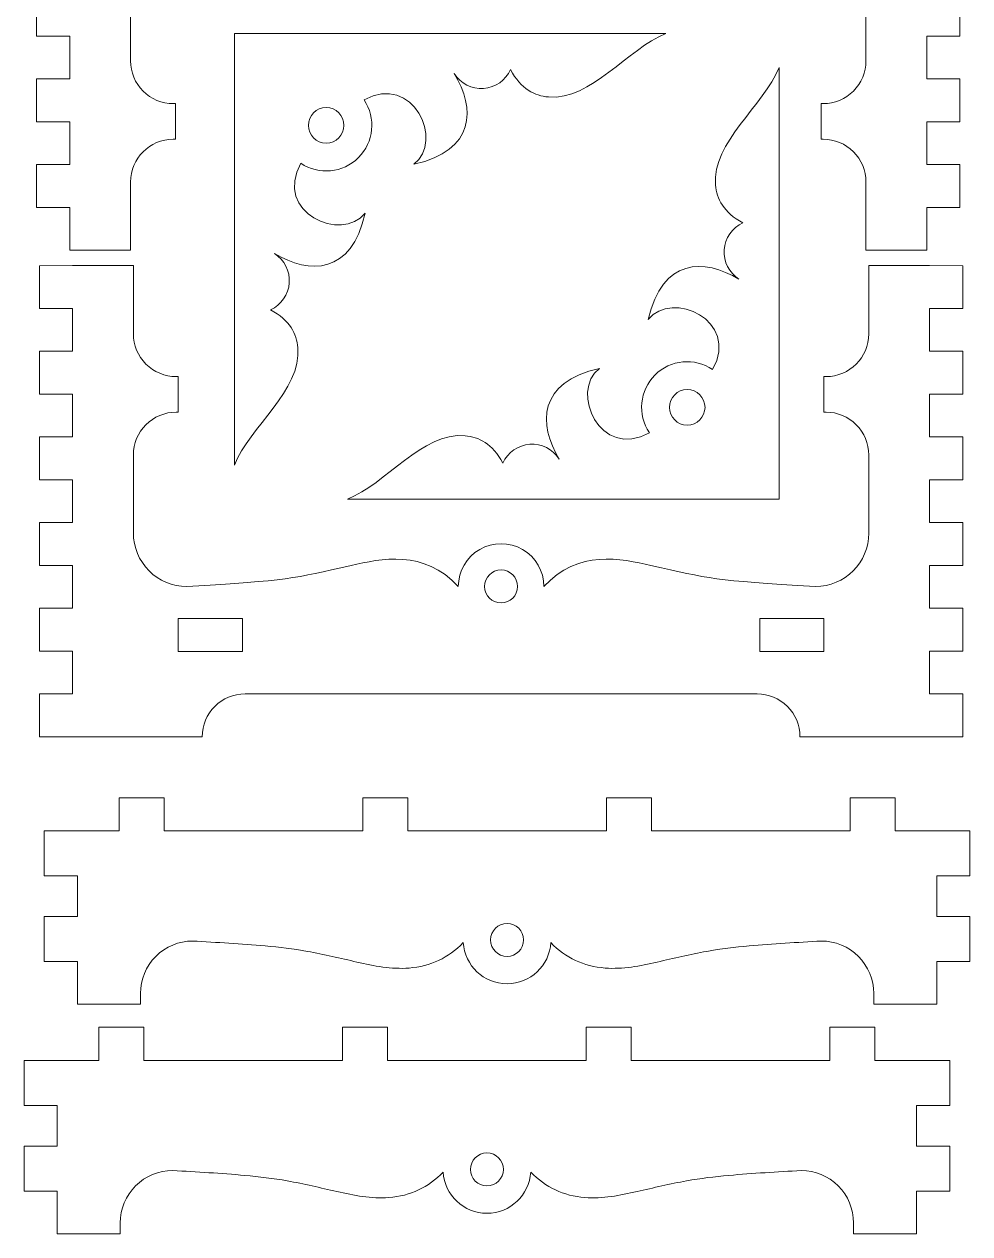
# Model space of a CAD drawing. Header units: centimetres. Extents: x -24 to 24, y -134 to 40.
# Drawn here: x 12.24 to 23.66, y -7.53 to 7.07 of the extents above; entities that cross this region are included whole.
import ezdxf

# ---------------------------------------------------------------- set-up
doc = ezdxf.new("R2010")
doc.units = ezdxf.units.CM
doc.header["$MEASUREMENT"] = 0
doc.layers.add('layer 1', color=7, linetype='Continuous')

msp = doc.modelspace()

# ---------------------------------------------------------------- linework, layer by layer
at = {"layer": 'layer 1', "lineweight": 9}
for points, knots in [([(12.38879, 4.86003), (12.38879, 4.86003), (12.38879, 5.37615), (12.38879, 5.37615), (12.38879, 5.37615), (12.38879, 5.37615), (12.78879, 5.37615), (12.78879, 5.37615), (12.78879, 5.37615), (12.78879, 5.37615), (12.78879, 5.89377), (12.78879, 5.89377), (12.78879, 5.89377), (12.78879, 5.89377), (12.38879, 5.89377), (12.38879, 5.89377), (12.38879, 5.89377), (12.38879, 5.89377), (12.38879, 6.4099), (12.38879, 6.4099), (12.38879, 6.4099), (12.38879, 6.4099), (12.78879, 6.4099), (12.78879, 6.4099), (12.78879, 6.4099), (12.78879, 6.4099), (12.78879, 6.9275), (12.78879, 6.9275), (12.78879, 6.9275), (12.78879, 6.9275), (12.38879, 6.9275), (12.38879, 6.9275), (12.38879, 6.9275), (12.38879, 6.9275), (12.38879, 7.44363), (12.38879, 7.44363), (12.38879, 7.44363), (12.38879, 7.44363), (12.78879, 7.44363), (12.78879, 7.44363), (12.78879, 7.44363), (12.78879, 7.44363), (12.78879, 7.96124), (12.78879, 7.96124), (12.78879, 7.96124), (12.78879, 7.96124), (12.38879, 7.96124), (12.38879, 7.96124), (12.38879, 7.96124), (12.38879, 7.96124), (12.38879, 8.47737), (12.38879, 8.47737), (12.38879, 8.47737), (12.38879, 8.47737), (12.78879, 8.47737), (12.78879, 8.47737), (12.78879, 8.47737), (12.78879, 8.47737), (12.78879, 8.99498), (12.78879, 8.99498), (12.78879, 8.99498), (12.78879, 8.99498), (12.38879, 8.99498), (12.38879, 8.99498), (12.38879, 8.99498), (12.38879, 8.99498), (12.38879, 9.51111), (12.38879, 9.51111), (12.38879, 9.51111), (12.38879, 9.51111), (12.78879, 9.51111), (12.78879, 9.51111), (12.78879, 9.51111), (12.78879, 9.51111), (12.78879, 10.02871), (12.78879, 10.02871), (12.78879, 10.02871), (12.78879, 10.02871), (14.33055, 10.02871), (14.33055, 10.02871), (14.33055, 10.02871), (14.33015, 9.89157), (14.38436, 9.75991), (14.4812, 9.6628), (14.4812, 9.6628), (14.57803, 9.56569), (14.70954, 9.51111), (14.84667, 9.51111), (14.84667, 9.51111), (14.84667, 9.51111), (21.02982, 9.51111), (21.02982, 9.51111), (21.02982, 9.51111), (21.16697, 9.51111), (21.29846, 9.56569), (21.3953, 9.6628), (21.3953, 9.6628), (21.49214, 9.75991), (21.54635, 9.89157), (21.54595, 10.02871), (21.54595, 10.02871), (21.54595, 10.02871), (23.13717, 10.02871), (23.13717, 10.02871), (23.13717, 10.02871), (23.13717, 10.02871), (23.13717, 9.51111), (23.13717, 9.51111), (23.13717, 9.51111), (23.13717, 9.51111), (23.53717, 9.51111), (23.53717, 9.51111), (23.53717, 9.51111), (23.53717, 9.51111), (23.53717, 8.99498), (23.53717, 8.99498), (23.53717, 8.99498), (23.53717, 8.99498), (23.13717, 8.99498), (23.13717, 8.99498), (23.13717, 8.99498), (23.13717, 8.99498), (23.13717, 8.47737), (23.13717, 8.47737), (23.13717, 8.47737), (23.13717, 8.47737), (23.53717, 8.47737), (23.53717, 8.47737), (23.53717, 8.47737), (23.53717, 8.47737), (23.53717, 7.96124), (23.53717, 7.96124), (23.53717, 7.96124), (23.53717, 7.96124), (23.13717, 7.96124), (23.13717, 7.96124), (23.13717, 7.96124), (23.13717, 7.96124), (23.13717, 7.44363), (23.13717, 7.44363), (23.13717, 7.44363), (23.13717, 7.44363), (23.53717, 7.44363), (23.53717, 7.44363), (23.53717, 7.44363), (23.53717, 7.44363), (23.53717, 6.9275), (23.53717, 6.9275), (23.53717, 6.9275), (23.53717, 6.9275), (23.13717, 6.9275), (23.13717, 6.9275), (23.13717, 6.9275), (23.13717, 6.9275), (23.13717, 6.4099), (23.13717, 6.4099), (23.13717, 6.4099), (23.13717, 6.4099), (23.53717, 6.4099), (23.53717, 6.4099), (23.53717, 6.4099), (23.53717, 6.4099), (23.53717, 5.89377), (23.53717, 5.89377), (23.53717, 5.89377), (23.53717, 5.89377), (23.13717, 5.89377), (23.13717, 5.89377), (23.13717, 5.89377), (23.13717, 5.89377), (23.13717, 5.37615), (23.13717, 5.37615), (23.13717, 5.37615), (23.13717, 5.37615), (23.53717, 5.37615), (23.53717, 5.37615), (23.53717, 5.37615), (23.53717, 5.37615), (23.53717, 4.86003), (23.53717, 4.86003), (23.53717, 4.86003), (23.53717, 4.86003), (23.13717, 4.86003), (23.13717, 4.86003), (23.13717, 4.86003), (23.13717, 4.86003), (23.13717, 4.34243), (23.13717, 4.34243), (23.13717, 4.34243), (23.13717, 4.34243), (22.40264, 4.34243), (22.40264, 4.34243), (22.40264, 4.34243), (22.40264, 4.34243), (22.40264, 5.16597), (22.40264, 5.16597), (22.40264, 5.16597), (22.40264, 5.30285), (22.34826, 5.43414), (22.25147, 5.53093), (22.25147, 5.53093), (22.15467, 5.62772), (22.02339, 5.6821), (21.88652, 5.6821), (21.88652, 5.6821), (21.88652, 5.6821), (21.86055, 5.6821), (21.86055, 5.6821), (21.86055, 5.6821), (21.86055, 5.6821), (21.86055, 6.11182), (21.86055, 6.11182), (21.86055, 6.11182), (21.86055, 6.11182), (21.88652, 6.11182), (21.88652, 6.11182), (21.88652, 6.11182), (22.02339, 6.11182), (22.15467, 6.16621), (22.25147, 6.26299), (22.25147, 6.26299), (22.34826, 6.35979), (22.40264, 6.49107), (22.40264, 6.62795), (22.40264, 6.62795), (22.40264, 6.62795), (22.40264, 7.5701), (22.40264, 7.5701), (22.40264, 7.5701), (22.40264, 7.74121), (22.33467, 7.90532), (22.21368, 8.0263), (22.21368, 8.0263), (22.09268, 8.14729), (21.92858, 8.21526), (21.75748, 8.21526), (21.75748, 8.21526), (20.52643, 8.14401), (20.47871, 8.12112), (19.77293, 7.96124), (19.77293, 7.96124), (19.4169, 7.88059), (18.89342, 7.76508), (18.47911, 8.21526), (18.47911, 8.21526), (18.47911, 8.03086), (18.38073, 7.86048), (18.22104, 7.76828), (18.22104, 7.76828), (18.06135, 7.67609), (17.86461, 7.67609), (17.70492, 7.76828), (17.70492, 7.76828), (17.54523, 7.86048), (17.44685, 8.03086), (17.44685, 8.21526), (17.44685, 8.21526), (17.03255, 7.76508), (16.50907, 7.88059), (16.15304, 7.96124), (16.15304, 7.96124), (15.44726, 8.12112), (15.39955, 8.14401), (14.16849, 8.21526), (14.16849, 8.21526), (13.81218, 8.21526), (13.52333, 7.92643), (13.52333, 7.5701), (13.52333, 7.5701), (13.52333, 7.5701), (13.52333, 6.62795), (13.52333, 6.62795), (13.52333, 6.62795), (13.52333, 6.49107), (13.57772, 6.35979), (13.6745, 6.26299), (13.6745, 6.26299), (13.77129, 6.16621), (13.90258, 6.11182), (14.03946, 6.11182), (14.03946, 6.11182), (14.03946, 6.11182), (14.06542, 6.11182), (14.06542, 6.11182), (14.06542, 6.11182), (14.06542, 6.11182), (14.06542, 5.6821), (14.06542, 5.6821), (14.06542, 5.6821), (14.06542, 5.6821), (14.03946, 5.6821), (14.03946, 5.6821), (14.03946, 5.6821), (13.75441, 5.6821), (13.52333, 5.45102), (13.52333, 5.16597), (13.52333, 5.16597), (13.52333, 5.16597), (13.52333, 4.34243), (13.52333, 4.34243), (13.52333, 4.34243), (13.52333, 4.34243), (12.78879, 4.34243), (12.78879, 4.34243), (12.78879, 4.34243), (12.78879, 4.34243), (12.78879, 4.86003), (12.78879, 4.86003), (12.78879, 4.86003), (12.78879, 4.86003), (12.38879, 4.86003), (12.38879, 4.86003)], [0, 0, 0, 0, 0.01265823, 0.01265823, 0.01265823, 0.01265823, 0.02531646, 0.02531646, 0.02531646, 0.02531646, 0.03797468, 0.03797468, 0.03797468, 0.03797468, 0.05063291, 0.05063291, 0.05063291, 0.05063291, 0.06329114, 0.06329114, 0.06329114, 0.06329114, 0.07594937, 0.07594937, 0.07594937, 0.07594937, 0.08860759, 0.08860759, 0.08860759, 0.08860759, 0.10126582, 0.10126582, 0.10126582, 0.10126582, 0.11392405, 0.11392405, 0.11392405, 0.11392405, 0.12658228, 0.12658228, 0.12658228, 0.12658228, 0.13924051, 0.13924051, 0.13924051, 0.13924051, 0.15189873, 0.15189873, 0.15189873, 0.15189873, 0.16455696, 0.16455696, 0.16455696, 0.16455696, 0.17721519, 0.17721519, 0.17721519, 0.17721519, 0.18987342, 0.18987342, 0.18987342, 0.18987342, 0.20253165, 0.20253165, 0.20253165, 0.20253165, 0.21518987, 0.21518987, 0.21518987, 0.21518987, 0.2278481, 0.2278481, 0.2278481, 0.2278481, 0.24050633, 0.24050633, 0.24050633, 0.24050633, 0.25316456, 0.25316456, 0.25316456, 0.25316456, 0.26582278, 0.26582278, 0.26582278, 0.26582278, 0.27848101, 0.27848101, 0.27848101, 0.27848101, 0.29113924, 0.29113924, 0.29113924, 0.29113924, 0.30379747, 0.30379747, 0.30379747, 0.30379747, 0.3164557, 0.3164557, 0.3164557, 0.3164557, 0.32911392, 0.32911392, 0.32911392, 0.32911392, 0.34177215, 0.34177215, 0.34177215, 0.34177215, 0.35443038, 0.35443038, 0.35443038, 0.35443038, 0.36708861, 0.36708861, 0.36708861, 0.36708861, 0.37974684, 0.37974684, 0.37974684, 0.37974684, 0.39240506, 0.39240506, 0.39240506, 0.39240506, 0.40506329, 0.40506329, 0.40506329, 0.40506329, 0.41772152, 0.41772152, 0.41772152, 0.41772152, 0.43037975, 0.43037975, 0.43037975, 0.43037975, 0.44303797, 0.44303797, 0.44303797, 0.44303797, 0.4556962, 0.4556962, 0.4556962, 0.4556962, 0.46835443, 0.46835443, 0.46835443, 0.46835443, 0.48101266, 0.48101266, 0.48101266, 0.48101266, 0.49367089, 0.49367089, 0.49367089, 0.49367089, 0.50632911, 0.50632911, 0.50632911, 0.50632911, 0.51898734, 0.51898734, 0.51898734, 0.51898734, 0.53164557, 0.53164557, 0.53164557, 0.53164557, 0.5443038, 0.5443038, 0.5443038, 0.5443038, 0.55696203, 0.55696203, 0.55696203, 0.55696203, 0.56962025, 0.56962025, 0.56962025, 0.56962025, 0.58227848, 0.58227848, 0.58227848, 0.58227848, 0.59493671, 0.59493671, 0.59493671, 0.59493671, 0.60759494, 0.60759494, 0.60759494, 0.60759494, 0.62025316, 0.62025316, 0.62025316, 0.62025316, 0.63291139, 0.63291139, 0.63291139, 0.63291139, 0.64556962, 0.64556962, 0.64556962, 0.64556962, 0.65822785, 0.65822785, 0.65822785, 0.65822785, 0.67088608, 0.67088608, 0.67088608, 0.67088608, 0.6835443, 0.6835443, 0.6835443, 0.6835443, 0.69620253, 0.69620253, 0.69620253, 0.69620253, 0.70886076, 0.70886076, 0.70886076, 0.70886076, 0.72151899, 0.72151899, 0.72151899, 0.72151899, 0.73417722, 0.73417722, 0.73417722, 0.73417722, 0.74683544, 0.74683544, 0.74683544, 0.74683544, 0.75949367, 0.75949367, 0.75949367, 0.75949367, 0.7721519, 0.7721519, 0.7721519, 0.7721519, 0.78481013, 0.78481013, 0.78481013, 0.78481013, 0.79746835, 0.79746835, 0.79746835, 0.79746835, 0.81012658, 0.81012658, 0.81012658, 0.81012658, 0.82278481, 0.82278481, 0.82278481, 0.82278481, 0.83544304, 0.83544304, 0.83544304, 0.83544304, 0.84810127, 0.84810127, 0.84810127, 0.84810127, 0.86075949, 0.86075949, 0.86075949, 0.86075949, 0.87341772, 0.87341772, 0.87341772, 0.87341772, 0.88607595, 0.88607595, 0.88607595, 0.88607595, 0.89873418, 0.89873418, 0.89873418, 0.89873418, 0.91139241, 0.91139241, 0.91139241, 0.91139241, 0.92405063, 0.92405063, 0.92405063, 0.92405063, 0.93670886, 0.93670886, 0.93670886, 0.93670886, 0.94936709, 0.94936709, 0.94936709, 0.94936709, 0.96202532, 0.96202532, 0.96202532, 0.96202532, 0.97468354, 0.97468354, 0.97468354, 0.97468354, 1, 1, 1, 1]), ([(16.34308, 6.15686), (16.48977, 5.93839), (16.46135, 5.64664), (16.27528, 5.46057), (16.27528, 5.46057), (16.0892, 5.27449), (15.79746, 5.24609), (15.57898, 5.39277), (15.57898, 5.39277), (15.24752, 4.79819), (16.07525, 4.42592), (16.35579, 4.7913), (16.35579, 4.7913), (16.19039, 4.04698), (15.68203, 4.0485), (15.26107, 4.30408), (15.26107, 4.30408), (15.38141, 4.22797), (15.45021, 4.0919), (15.44015, 3.94986), (15.44015, 3.94986), (15.43009, 3.80782), (15.34281, 3.68279), (15.21294, 3.62439), (15.21294, 3.62439), (15.44916, 3.50035), (15.52926, 3.33006), (15.54332, 3.16764), (15.54332, 3.16764), (15.5881, 2.6497), (14.96107, 2.21164), (14.77698, 1.7477), (14.77698, 1.7477), (14.77698, 1.7477), (14.77698, 6.95886), (14.77698, 6.95886), (14.77698, 6.95886), (14.77698, 6.95886), (19.98814, 6.95886), (19.98814, 6.95886), (19.98814, 6.95886), (19.52421, 6.77477), (19.08615, 6.14775), (18.56821, 6.19254), (18.56821, 6.19254), (18.40578, 6.20658), (18.2355, 6.2867), (18.11146, 6.5229), (18.11146, 6.5229), (18.05306, 6.39303), (17.92804, 6.30575), (17.786, 6.2957), (17.786, 6.2957), (17.64396, 6.28564), (17.50788, 6.35444), (17.43177, 6.47479), (17.43177, 6.47479), (17.68735, 6.05383), (17.68888, 5.54546), (16.94455, 5.38005), (16.94455, 5.38005), (17.30992, 5.66059), (16.93766, 6.48832), (16.34307, 6.15688), (16.34307, 6.15688), (16.34307, 6.15688), (16.34308, 6.15686), (16.34308, 6.15686)], [0, 0, 0, 0, 0.05555556, 0.05555556, 0.05555556, 0.05555556, 0.11111111, 0.11111111, 0.11111111, 0.11111111, 0.16666667, 0.16666667, 0.16666667, 0.16666667, 0.22222222, 0.22222222, 0.22222222, 0.22222222, 0.27777778, 0.27777778, 0.27777778, 0.27777778, 0.33333333, 0.33333333, 0.33333333, 0.33333333, 0.38888889, 0.38888889, 0.38888889, 0.38888889, 0.44444444, 0.44444444, 0.44444444, 0.44444444, 0.5, 0.5, 0.5, 0.5, 0.55555556, 0.55555556, 0.55555556, 0.55555556, 0.61111111, 0.61111111, 0.61111111, 0.61111111, 0.66666667, 0.66666667, 0.66666667, 0.66666667, 0.72222222, 0.72222222, 0.72222222, 0.72222222, 0.77777778, 0.77777778, 0.77777778, 0.77777778, 0.83333333, 0.83333333, 0.83333333, 0.83333333, 0.88888889, 0.88888889, 0.88888889, 0.88888889, 1, 1, 1, 1]), ([(18.01926, 1.77399), (18.07766, 1.90386), (18.2027, 1.99114), (18.34473, 2.00119), (18.34473, 2.00119), (18.48677, 2.01125), (18.62285, 1.94245), (18.69897, 1.8221), (18.69897, 1.8221), (18.44338, 2.24307), (18.44186, 2.75143), (19.18618, 2.91684), (19.18618, 2.91684), (18.8208, 2.6363), (19.19307, 1.80857), (19.78765, 2.14003), (19.78765, 2.14003), (19.64097, 2.3585), (19.66937, 2.65023), (19.85546, 2.83632), (19.85546, 2.83632), (20.04153, 3.0224), (20.33326, 3.0508), (20.55175, 2.90412), (20.55175, 2.90412), (20.8832, 3.4987), (20.05547, 3.87097), (19.77493, 3.50559), (19.77493, 3.50559), (19.94033, 4.24991), (20.44871, 4.24839), (20.86966, 3.99281), (20.86966, 3.99281), (20.74932, 4.06892), (20.68053, 4.20499), (20.69058, 4.34703), (20.69058, 4.34703), (20.70063, 4.48907), (20.78792, 4.6141), (20.91778, 4.6725), (20.91778, 4.6725), (20.68157, 4.79654), (20.60146, 4.96683), (20.58742, 5.12925), (20.58742, 5.12925), (20.54263, 5.64719), (21.16965, 6.08525), (21.35374, 6.54919), (21.35374, 6.54919), (21.35374, 6.54919), (21.35374, 1.33803), (21.35374, 1.33803), (21.35374, 1.33803), (21.35374, 1.33803), (16.14258, 1.33803), (16.14258, 1.33803), (16.14258, 1.33803), (16.60652, 1.52212), (17.04458, 2.14914), (17.56252, 2.10435), (17.56252, 2.10435), (17.72495, 2.09031), (17.89524, 2.01019), (18.01926, 1.77399)], [0, 0, 0, 0, 0.05882353, 0.05882353, 0.05882353, 0.05882353, 0.11764706, 0.11764706, 0.11764706, 0.11764706, 0.17647059, 0.17647059, 0.17647059, 0.17647059, 0.23529412, 0.23529412, 0.23529412, 0.23529412, 0.29411765, 0.29411765, 0.29411765, 0.29411765, 0.35294118, 0.35294118, 0.35294118, 0.35294118, 0.41176471, 0.41176471, 0.41176471, 0.41176471, 0.47058824, 0.47058824, 0.47058824, 0.47058824, 0.52941176, 0.52941176, 0.52941176, 0.52941176, 0.58823529, 0.58823529, 0.58823529, 0.58823529, 0.64705882, 0.64705882, 0.64705882, 0.64705882, 0.70588235, 0.70588235, 0.70588235, 0.70588235, 0.76470588, 0.76470588, 0.76470588, 0.76470588, 0.82352941, 0.82352941, 0.82352941, 0.82352941, 0.88235294, 0.88235294, 0.88235294, 0.88235294, 1, 1, 1, 1]), ([(16.1005, 5.84993), (16.1005, 5.96845), (16.00443, 6.06453), (15.88591, 6.06453), (15.88591, 6.06453), (15.76739, 6.06453), (15.67133, 5.96845), (15.67133, 5.84993), (15.67133, 5.84993), (15.67133, 5.73142), (15.76739, 5.63534), (15.88591, 5.63534), (15.88591, 5.63534), (16.00443, 5.63534), (16.1005, 5.73142), (16.1005, 5.84993)], [0, 0, 0, 0, 0.2, 0.2, 0.2, 0.2, 0.4, 0.4, 0.4, 0.4, 0.6, 0.6, 0.6, 0.6, 1, 1, 1, 1]), ([(22.43679, 0.93032), (22.43679, 0.93032), (22.43679, 1.87246), (22.43679, 1.87246), (22.43679, 1.87246), (22.43679, 2.00935), (22.38241, 2.14063), (22.28561, 2.23743), (22.28561, 2.23743), (22.18883, 2.33422), (22.05753, 2.38859), (21.92066, 2.38859), (21.92066, 2.38859), (21.92066, 2.38859), (21.8947, 2.38859), (21.8947, 2.38859), (21.8947, 2.38859), (21.8947, 2.38859), (21.8947, 2.81832), (21.8947, 2.81832), (21.8947, 2.81832), (21.8947, 2.81832), (21.92066, 2.81832), (21.92066, 2.81832), (21.92066, 2.81832), (22.2057, 2.81832), (22.43679, 3.04941), (22.43679, 3.33445), (22.43679, 3.33445), (22.43679, 3.33445), (22.43679, 4.158), (22.43679, 4.158), (22.43679, 4.158), (22.43679, 4.158), (23.17133, 4.158), (23.17133, 4.158), (23.17133, 4.158), (23.17133, 4.158), (23.57133, 4.15653), (23.57133, 4.15653), (23.57133, 4.15653), (23.57133, 4.15653), (23.57133, 3.6404), (23.57133, 3.6404), (23.57133, 3.6404), (23.57133, 3.6404), (23.17133, 3.6404), (23.17133, 3.6404), (23.17133, 3.6404), (23.17133, 3.6404), (23.17133, 3.12427), (23.17133, 3.12427), (23.17133, 3.12427), (23.17133, 3.12427), (23.57133, 3.12279), (23.57133, 3.12279), (23.57133, 3.12279), (23.57133, 3.12279), (23.57133, 2.60666), (23.57133, 2.60666), (23.57133, 2.60666), (23.57133, 2.60666), (23.17133, 2.60666), (23.17133, 2.60666), (23.17133, 2.60666), (23.17133, 2.60666), (23.17133, 2.09053), (23.17133, 2.09053), (23.17133, 2.09053), (23.17133, 2.09053), (23.57133, 2.08904), (23.57133, 2.08904), (23.57133, 2.08904), (23.57133, 2.08904), (23.57133, 1.57292), (23.57133, 1.57292), (23.57133, 1.57292), (23.57133, 1.57292), (23.17133, 1.57292), (23.17133, 1.57292), (23.17133, 1.57292), (23.17133, 1.57292), (23.17133, 1.05679), (23.17133, 1.05679), (23.17133, 1.05679), (23.17133, 1.05679), (23.57133, 1.05532), (23.57133, 1.05532), (23.57133, 1.05532), (23.57133, 1.05532), (23.57133, 0.53919), (23.57133, 0.53919), (23.57133, 0.53919), (23.57133, 0.53919), (23.17133, 0.53919), (23.17133, 0.53919), (23.17133, 0.53919), (23.17133, 0.53919), (23.17133, 0.02306), (23.17133, 0.02306), (23.17133, 0.02306), (23.17133, 0.02306), (23.57133, 0.02157), (23.57133, 0.02157), (23.57133, 0.02157), (23.57133, 0.02157), (23.57133, -0.49455), (23.57133, -0.49455), (23.57133, -0.49455), (23.57133, -0.49455), (23.17133, -0.49455), (23.17133, -0.49455), (23.17133, -0.49455), (23.17133, -0.49455), (23.17133, -1.01068), (23.17133, -1.01068), (23.17133, -1.01068), (23.17133, -1.01068), (23.57133, -1.01217), (23.57133, -1.01217), (23.57133, -1.01217), (23.57133, -1.01217), (23.57133, -1.5283), (23.57133, -1.5283), (23.57133, -1.5283), (23.57133, -1.5283), (21.60484, -1.5283), (21.60484, -1.5283), (21.60484, -1.5283), (21.60523, -1.39115), (21.55102, -1.2595), (21.45419, -1.16237), (21.45419, -1.16237), (21.35735, -1.06526), (21.22584, -1.01068), (21.08871, -1.01068), (21.08871, -1.01068), (21.08871, -1.01068), (14.90556, -1.01068), (14.90556, -1.01068), (14.90556, -1.01068), (14.76841, -1.01068), (14.63692, -1.06526), (14.54008, -1.16237), (14.54008, -1.16237), (14.44324, -1.25948), (14.38903, -1.39115), (14.38943, -1.5283), (14.38943, -1.5283), (14.38943, -1.5283), (12.42294, -1.5283), (12.42294, -1.5283), (12.42294, -1.5283), (12.42294, -1.5283), (12.42294, -1.01217), (12.42294, -1.01217), (12.42294, -1.01217), (12.42294, -1.01217), (12.82294, -1.01068), (12.82294, -1.01068), (12.82294, -1.01068), (12.82294, -1.01068), (12.82294, -0.49455), (12.82294, -0.49455), (12.82294, -0.49455), (12.82294, -0.49455), (12.42294, -0.49455), (12.42294, -0.49455), (12.42294, -0.49455), (12.42294, -0.49455), (12.42294, 0.02157), (12.42294, 0.02157), (12.42294, 0.02157), (12.42294, 0.02157), (12.82294, 0.02306), (12.82294, 0.02306), (12.82294, 0.02306), (12.82294, 0.02306), (12.82294, 0.53919), (12.82294, 0.53919), (12.82294, 0.53919), (12.82294, 0.53919), (12.42294, 0.53919), (12.42294, 0.53919), (12.42294, 0.53919), (12.42294, 0.53919), (12.42294, 1.05532), (12.42294, 1.05532), (12.42294, 1.05532), (12.42294, 1.05532), (12.82294, 1.05679), (12.82294, 1.05679), (12.82294, 1.05679), (12.82294, 1.05679), (12.82294, 1.57292), (12.82294, 1.57292), (12.82294, 1.57292), (12.82294, 1.57292), (12.42294, 1.57292), (12.42294, 1.57292), (12.42294, 1.57292), (12.42294, 1.57292), (12.42294, 2.08904), (12.42294, 2.08904), (12.42294, 2.08904), (12.42294, 2.08904), (12.82294, 2.09053), (12.82294, 2.09053), (12.82294, 2.09053), (12.82294, 2.09053), (12.82294, 2.60666), (12.82294, 2.60666), (12.82294, 2.60666), (12.82294, 2.60666), (12.42294, 2.60666), (12.42294, 2.60666), (12.42294, 2.60666), (12.42294, 2.60666), (12.42294, 3.12279), (12.42294, 3.12279), (12.42294, 3.12279), (12.42294, 3.12279), (12.82294, 3.12427), (12.82294, 3.12427), (12.82294, 3.12427), (12.82294, 3.12427), (12.82294, 3.6404), (12.82294, 3.6404), (12.82294, 3.6404), (12.82294, 3.6404), (12.42294, 3.6404), (12.42294, 3.6404), (12.42294, 3.6404), (12.42294, 3.6404), (12.42294, 4.15653), (12.42294, 4.15653), (12.42294, 4.15653), (12.42294, 4.15653), (12.82294, 4.158), (12.82294, 4.158), (12.82294, 4.158), (12.82294, 4.158), (13.55748, 4.158), (13.55748, 4.158), (13.55748, 4.158), (13.55748, 4.158), (13.55748, 3.33445), (13.55748, 3.33445), (13.55748, 3.33445), (13.55748, 3.19756), (13.61186, 3.06628), (13.70864, 2.9695), (13.70864, 2.9695), (13.80544, 2.8727), (13.93672, 2.81832), (14.07361, 2.81832), (14.07361, 2.81832), (14.07361, 2.81832), (14.09956, 2.81832), (14.09956, 2.81832), (14.09956, 2.81832), (14.09956, 2.81832), (14.09956, 2.38859), (14.09956, 2.38859), (14.09956, 2.38859), (14.09956, 2.38859), (14.07361, 2.38859), (14.07361, 2.38859), (14.07361, 2.38859), (13.93672, 2.38859), (13.80544, 2.33422), (13.70864, 2.23743), (13.70864, 2.23743), (13.61186, 2.14063), (13.55748, 2.00935), (13.55748, 1.87246), (13.55748, 1.87246), (13.55748, 1.87246), (13.55748, 0.93032), (13.55748, 0.93032), (13.55748, 0.93032), (13.55748, 0.75921), (13.62544, 0.59511), (13.74644, 0.47412), (13.74644, 0.47412), (13.86743, 0.35314), (14.03154, 0.28516), (14.20264, 0.28516), (14.20264, 0.28516), (15.43369, 0.35641), (15.48141, 0.3793), (16.18719, 0.53919), (16.18719, 0.53919), (16.54321, 0.61983), (17.0667, 0.73534), (17.48101, 0.28516), (17.48101, 0.28516), (17.48101, 0.46955), (17.57938, 0.63994), (17.73907, 0.73214), (17.73907, 0.73214), (17.89876, 0.82434), (18.09551, 0.82434), (18.2552, 0.73214), (18.2552, 0.73214), (18.41489, 0.63994), (18.51326, 0.46955), (18.51326, 0.28516), (18.51326, 0.28516), (18.92756, 0.73534), (19.45104, 0.61983), (19.80707, 0.53919), (19.80707, 0.53919), (20.51286, 0.3793), (20.56057, 0.35641), (21.79163, 0.28516), (21.79163, 0.28516), (22.14793, 0.28516), (22.43679, 0.574), (22.43679, 0.93031), (22.43679, 0.93031), (22.43679, 0.93031), (22.43679, 0.93032), (22.43679, 0.93032)], [0, 0, 0, 0, 0.01219512, 0.01219512, 0.01219512, 0.01219512, 0.02439024, 0.02439024, 0.02439024, 0.02439024, 0.03658537, 0.03658537, 0.03658537, 0.03658537, 0.04878049, 0.04878049, 0.04878049, 0.04878049, 0.06097561, 0.06097561, 0.06097561, 0.06097561, 0.07317073, 0.07317073, 0.07317073, 0.07317073, 0.08536585, 0.08536585, 0.08536585, 0.08536585, 0.09756098, 0.09756098, 0.09756098, 0.09756098, 0.1097561, 0.1097561, 0.1097561, 0.1097561, 0.12195122, 0.12195122, 0.12195122, 0.12195122, 0.13414634, 0.13414634, 0.13414634, 0.13414634, 0.14634146, 0.14634146, 0.14634146, 0.14634146, 0.15853659, 0.15853659, 0.15853659, 0.15853659, 0.17073171, 0.17073171, 0.17073171, 0.17073171, 0.18292683, 0.18292683, 0.18292683, 0.18292683, 0.19512195, 0.19512195, 0.19512195, 0.19512195, 0.20731707, 0.20731707, 0.20731707, 0.20731707, 0.2195122, 0.2195122, 0.2195122, 0.2195122, 0.23170732, 0.23170732, 0.23170732, 0.23170732, 0.24390244, 0.24390244, 0.24390244, 0.24390244, 0.25609756, 0.25609756, 0.25609756, 0.25609756, 0.26829268, 0.26829268, 0.26829268, 0.26829268, 0.2804878, 0.2804878, 0.2804878, 0.2804878, 0.29268293, 0.29268293, 0.29268293, 0.29268293, 0.30487805, 0.30487805, 0.30487805, 0.30487805, 0.31707317, 0.31707317, 0.31707317, 0.31707317, 0.32926829, 0.32926829, 0.32926829, 0.32926829, 0.34146341, 0.34146341, 0.34146341, 0.34146341, 0.35365854, 0.35365854, 0.35365854, 0.35365854, 0.36585366, 0.36585366, 0.36585366, 0.36585366, 0.37804878, 0.37804878, 0.37804878, 0.37804878, 0.3902439, 0.3902439, 0.3902439, 0.3902439, 0.40243902, 0.40243902, 0.40243902, 0.40243902, 0.41463415, 0.41463415, 0.41463415, 0.41463415, 0.42682927, 0.42682927, 0.42682927, 0.42682927, 0.43902439, 0.43902439, 0.43902439, 0.43902439, 0.45121951, 0.45121951, 0.45121951, 0.45121951, 0.46341463, 0.46341463, 0.46341463, 0.46341463, 0.47560976, 0.47560976, 0.47560976, 0.47560976, 0.48780488, 0.48780488, 0.48780488, 0.48780488, 0.5, 0.5, 0.5, 0.5, 0.51219512, 0.51219512, 0.51219512, 0.51219512, 0.52439024, 0.52439024, 0.52439024, 0.52439024, 0.53658537, 0.53658537, 0.53658537, 0.53658537, 0.54878049, 0.54878049, 0.54878049, 0.54878049, 0.56097561, 0.56097561, 0.56097561, 0.56097561, 0.57317073, 0.57317073, 0.57317073, 0.57317073, 0.58536585, 0.58536585, 0.58536585, 0.58536585, 0.59756098, 0.59756098, 0.59756098, 0.59756098, 0.6097561, 0.6097561, 0.6097561, 0.6097561, 0.62195122, 0.62195122, 0.62195122, 0.62195122, 0.63414634, 0.63414634, 0.63414634, 0.63414634, 0.64634146, 0.64634146, 0.64634146, 0.64634146, 0.65853659, 0.65853659, 0.65853659, 0.65853659, 0.67073171, 0.67073171, 0.67073171, 0.67073171, 0.68292683, 0.68292683, 0.68292683, 0.68292683, 0.69512195, 0.69512195, 0.69512195, 0.69512195, 0.70731707, 0.70731707, 0.70731707, 0.70731707, 0.7195122, 0.7195122, 0.7195122, 0.7195122, 0.73170732, 0.73170732, 0.73170732, 0.73170732, 0.74390244, 0.74390244, 0.74390244, 0.74390244, 0.75609756, 0.75609756, 0.75609756, 0.75609756, 0.76829268, 0.76829268, 0.76829268, 0.76829268, 0.7804878, 0.7804878, 0.7804878, 0.7804878, 0.79268293, 0.79268293, 0.79268293, 0.79268293, 0.80487805, 0.80487805, 0.80487805, 0.80487805, 0.81707317, 0.81707317, 0.81707317, 0.81707317, 0.82926829, 0.82926829, 0.82926829, 0.82926829, 0.84146341, 0.84146341, 0.84146341, 0.84146341, 0.85365854, 0.85365854, 0.85365854, 0.85365854, 0.86585366, 0.86585366, 0.86585366, 0.86585366, 0.87804878, 0.87804878, 0.87804878, 0.87804878, 0.8902439, 0.8902439, 0.8902439, 0.8902439, 0.90243902, 0.90243902, 0.90243902, 0.90243902, 0.91463415, 0.91463415, 0.91463415, 0.91463415, 0.92682927, 0.92682927, 0.92682927, 0.92682927, 0.93902439, 0.93902439, 0.93902439, 0.93902439, 0.95121951, 0.95121951, 0.95121951, 0.95121951, 0.96341463, 0.96341463, 0.96341463, 0.96341463, 0.97560976, 0.97560976, 0.97560976, 0.97560976, 1, 1, 1, 1]), ([(20.45941, 2.44695), (20.45941, 2.56547), (20.36333, 2.66155), (20.24481, 2.66155), (20.24481, 2.66155), (20.1263, 2.66155), (20.03022, 2.56547), (20.03022, 2.44695), (20.03022, 2.44695), (20.03022, 2.32844), (20.1263, 2.23236), (20.24481, 2.23236), (20.24481, 2.23236), (20.36333, 2.23236), (20.45941, 2.32844), (20.45941, 2.44695)], [0, 0, 0, 0, 0.2, 0.2, 0.2, 0.2, 0.4, 0.4, 0.4, 0.4, 0.6, 0.6, 0.6, 0.6, 1, 1, 1, 1]), ([(18.19601, 0.28516), (18.19601, 0.39499), (18.10697, 0.48404), (17.99713, 0.48404), (17.99713, 0.48404), (17.88729, 0.48404), (17.79824, 0.39499), (17.79824, 0.28516), (17.79824, 0.28516), (17.79824, 0.17532), (17.88729, 0.08627), (17.99713, 0.08627), (17.99713, 0.08627), (18.10697, 0.08627), (18.19601, 0.17532), (18.19601, 0.28516)], [0, 0, 0, 0, 0.2, 0.2, 0.2, 0.2, 0.4, 0.4, 0.4, 0.4, 0.6, 0.6, 0.6, 0.6, 1, 1, 1, 1]), ([(14.87375, -0.09977), (14.87375, -0.09977), (14.87375, -0.49977), (14.87375, -0.49977), (14.87375, -0.49977), (14.87375, -0.49977), (14.09956, -0.49977), (14.09956, -0.49977), (14.09956, -0.49977), (14.09956, -0.49977), (14.09956, -0.09977), (14.09956, -0.09977), (14.09956, -0.09977), (14.09956, -0.09977), (14.87375, -0.09977), (14.87375, -0.09977)], [0, 0, 0, 0, 0.2, 0.2, 0.2, 0.2, 0.4, 0.4, 0.4, 0.4, 0.6, 0.6, 0.6, 0.6, 1, 1, 1, 1]), ([(21.8947, -0.09977), (21.8947, -0.09977), (21.8947, -0.49977), (21.8947, -0.49977), (21.8947, -0.49977), (21.8947, -0.49977), (21.1205, -0.49977), (21.1205, -0.49977), (21.1205, -0.49977), (21.1205, -0.49977), (21.1205, -0.09977), (21.1205, -0.09977), (21.1205, -0.09977), (21.1205, -0.09977), (21.8947, -0.09977), (21.8947, -0.09977)], [0, 0, 0, 0, 0.2, 0.2, 0.2, 0.2, 0.4, 0.4, 0.4, 0.4, 0.6, 0.6, 0.6, 0.6, 1, 1, 1, 1]), ([(18.59753, -4.01239), (18.58124, -4.2899), (18.35102, -4.50994), (18.06942, -4.50994), (18.06942, -4.50994), (17.78782, -4.50994), (17.5576, -4.2899), (17.5413, -4.01239), (17.5413, -4.01239), (17.36172, -4.19765), (17.14525, -4.30004), (16.88551, -4.31984), (16.88551, -4.31984), (16.67116, -4.33618), (16.46428, -4.29455), (16.25662, -4.24751), (16.25662, -4.24751), (16.05834, -4.20259), (15.8591, -4.1545), (15.65901, -4.1185), (15.65901, -4.1185), (15.48946, -4.088), (15.31979, -4.0683), (15.14826, -4.05301), (15.14826, -4.05301), (14.85779, -4.02712), (14.5655, -4.01064), (14.27475, -3.99381), (14.27475, -3.99381), (14.10706, -3.99381), (13.94641, -4.06043), (13.82784, -4.17899), (13.82784, -4.17899), (13.70928, -4.29756), (13.64267, -4.45839), (13.64267, -4.62606), (13.64267, -4.62606), (13.64267, -4.62606), (13.64267, -4.75756), (13.64267, -4.75756), (13.64267, -4.75756), (13.64267, -4.75756), (12.88232, -4.75756), (12.88232, -4.75756), (12.88232, -4.75756), (12.88232, -4.75756), (12.88232, -4.24143), (12.88232, -4.24143), (12.88232, -4.24143), (12.88232, -4.24143), (12.48232, -4.24143), (12.48232, -4.24143), (12.48232, -4.24143), (12.48232, -4.24143), (12.48232, -3.69955), (12.48232, -3.69955), (12.48232, -3.69955), (12.48232, -3.69955), (12.88232, -3.69808), (12.88232, -3.69808), (12.88232, -3.69808), (12.88232, -3.69808), (12.88232, -3.2077), (12.88232, -3.2077), (12.88232, -3.2077), (12.88232, -3.2077), (12.48232, -3.2077), (12.48232, -3.2077), (12.48232, -3.2077), (12.48232, -3.2077), (12.48232, -2.66577), (12.48232, -2.66577), (12.48232, -2.66577), (12.48232, -2.66577), (13.38555, -2.66577), (13.38555, -2.66577), (13.38555, -2.66577), (13.38555, -2.66577), (13.38555, -2.26577), (13.38555, -2.26577), (13.38555, -2.26577), (13.38555, -2.26577), (13.92748, -2.26577), (13.92748, -2.26577), (13.92748, -2.26577), (13.92748, -2.26577), (13.92748, -2.66577), (13.92748, -2.66577), (13.92748, -2.66577), (13.92748, -2.66577), (16.32748, -2.66577), (16.32748, -2.66577), (16.32748, -2.66577), (16.32748, -2.66577), (16.32748, -2.26577), (16.32748, -2.26577), (16.32748, -2.26577), (16.32748, -2.26577), (16.86942, -2.26577), (16.86942, -2.26577), (16.86942, -2.26577), (16.86942, -2.26577), (16.86942, -2.66577), (16.86942, -2.66577), (16.86942, -2.66577), (16.86942, -2.66577), (19.26942, -2.66577), (19.26942, -2.66577), (19.26942, -2.66577), (19.26942, -2.66577), (19.26942, -2.26577), (19.26942, -2.26577), (19.26942, -2.26577), (19.26942, -2.26577), (19.81135, -2.26577), (19.81135, -2.26577), (19.81135, -2.26577), (19.81135, -2.26577), (19.81135, -2.66577), (19.81135, -2.66577), (19.81135, -2.66577), (19.81135, -2.66577), (22.21135, -2.66577), (22.21135, -2.66577), (22.21135, -2.66577), (22.21135, -2.66577), (22.21135, -2.26577), (22.21135, -2.26577), (22.21135, -2.26577), (22.21135, -2.26577), (22.75329, -2.26577), (22.75329, -2.26577), (22.75329, -2.26577), (22.75329, -2.26577), (22.75329, -2.66577), (22.75329, -2.66577), (22.75329, -2.66577), (22.75329, -2.66577), (23.65652, -2.66577), (23.65652, -2.66577), (23.65652, -2.66577), (23.65652, -2.66577), (23.65652, -3.2077), (23.65652, -3.2077), (23.65652, -3.2077), (23.65652, -3.2077), (23.25652, -3.2077), (23.25652, -3.2077), (23.25652, -3.2077), (23.25652, -3.2077), (23.25652, -3.69808), (23.25652, -3.69808), (23.25652, -3.69808), (23.25652, -3.69808), (23.65652, -3.69955), (23.65652, -3.69955), (23.65652, -3.69955), (23.65652, -3.69955), (23.65652, -4.24143), (23.65652, -4.24143), (23.65652, -4.24143), (23.65652, -4.24143), (23.25652, -4.24143), (23.25652, -4.24143), (23.25652, -4.24143), (23.25652, -4.24143), (23.25652, -4.75756), (23.25652, -4.75756), (23.25652, -4.75756), (23.25652, -4.75756), (22.49617, -4.75756), (22.49617, -4.75756), (22.49617, -4.75756), (22.49617, -4.75756), (22.49617, -4.62606), (22.49617, -4.62606), (22.49617, -4.62606), (22.49617, -4.45839), (22.42955, -4.29756), (22.31098, -4.17899), (22.31098, -4.17899), (22.19241, -4.06043), (22.03178, -3.99381), (21.86446, -3.99379), (21.86446, -3.99379), (21.57334, -4.01064), (21.28104, -4.02712), (20.99057, -4.05301), (20.99057, -4.05301), (20.81903, -4.06828), (20.64938, -4.088), (20.47983, -4.1185), (20.47983, -4.1185), (20.27974, -4.1545), (20.08049, -4.20259), (19.88221, -4.24751), (19.88221, -4.24751), (19.67454, -4.29455), (19.46766, -4.33618), (19.25333, -4.31984), (19.25333, -4.31984), (18.99357, -4.30004), (18.77711, -4.19765), (18.59753, -4.01239)], [0, 0, 0, 0, 0.01923077, 0.01923077, 0.01923077, 0.01923077, 0.03846154, 0.03846154, 0.03846154, 0.03846154, 0.05769231, 0.05769231, 0.05769231, 0.05769231, 0.07692308, 0.07692308, 0.07692308, 0.07692308, 0.09615385, 0.09615385, 0.09615385, 0.09615385, 0.11538462, 0.11538462, 0.11538462, 0.11538462, 0.13461538, 0.13461538, 0.13461538, 0.13461538, 0.15384615, 0.15384615, 0.15384615, 0.15384615, 0.17307692, 0.17307692, 0.17307692, 0.17307692, 0.19230769, 0.19230769, 0.19230769, 0.19230769, 0.21153846, 0.21153846, 0.21153846, 0.21153846, 0.23076923, 0.23076923, 0.23076923, 0.23076923, 0.25, 0.25, 0.25, 0.25, 0.26923077, 0.26923077, 0.26923077, 0.26923077, 0.28846154, 0.28846154, 0.28846154, 0.28846154, 0.30769231, 0.30769231, 0.30769231, 0.30769231, 0.32692308, 0.32692308, 0.32692308, 0.32692308, 0.34615385, 0.34615385, 0.34615385, 0.34615385, 0.36538462, 0.36538462, 0.36538462, 0.36538462, 0.38461538, 0.38461538, 0.38461538, 0.38461538, 0.40384615, 0.40384615, 0.40384615, 0.40384615, 0.42307692, 0.42307692, 0.42307692, 0.42307692, 0.44230769, 0.44230769, 0.44230769, 0.44230769, 0.46153846, 0.46153846, 0.46153846, 0.46153846, 0.48076923, 0.48076923, 0.48076923, 0.48076923, 0.5, 0.5, 0.5, 0.5, 0.51923077, 0.51923077, 0.51923077, 0.51923077, 0.53846154, 0.53846154, 0.53846154, 0.53846154, 0.55769231, 0.55769231, 0.55769231, 0.55769231, 0.57692308, 0.57692308, 0.57692308, 0.57692308, 0.59615385, 0.59615385, 0.59615385, 0.59615385, 0.61538462, 0.61538462, 0.61538462, 0.61538462, 0.63461538, 0.63461538, 0.63461538, 0.63461538, 0.65384615, 0.65384615, 0.65384615, 0.65384615, 0.67307692, 0.67307692, 0.67307692, 0.67307692, 0.69230769, 0.69230769, 0.69230769, 0.69230769, 0.71153846, 0.71153846, 0.71153846, 0.71153846, 0.73076923, 0.73076923, 0.73076923, 0.73076923, 0.75, 0.75, 0.75, 0.75, 0.76923077, 0.76923077, 0.76923077, 0.76923077, 0.78846154, 0.78846154, 0.78846154, 0.78846154, 0.80769231, 0.80769231, 0.80769231, 0.80769231, 0.82692308, 0.82692308, 0.82692308, 0.82692308, 0.84615385, 0.84615385, 0.84615385, 0.84615385, 0.86538462, 0.86538462, 0.86538462, 0.86538462, 0.88461538, 0.88461538, 0.88461538, 0.88461538, 0.90384615, 0.90384615, 0.90384615, 0.90384615, 0.92307692, 0.92307692, 0.92307692, 0.92307692, 0.94230769, 0.94230769, 0.94230769, 0.94230769, 0.96153846, 0.96153846, 0.96153846, 0.96153846, 1, 1, 1, 1]), ([(18.2683, -3.9809), (18.2683, -3.87106), (18.17925, -3.78203), (18.06942, -3.78203), (18.06942, -3.78203), (17.95957, -3.78203), (17.87053, -3.87106), (17.87053, -3.9809), (17.87053, -3.9809), (17.87053, -4.09074), (17.95957, -4.17978), (18.06942, -4.17978), (18.06942, -4.17978), (18.17925, -4.17978), (18.2683, -4.09075), (18.2683, -3.9809)], [0, 0, 0, 0, 0.2, 0.2, 0.2, 0.2, 0.4, 0.4, 0.4, 0.4, 0.6, 0.6, 0.6, 0.6, 1, 1, 1, 1]), ([(12.63926, -6.46766), (12.63926, -6.46766), (12.63926, -5.97729), (12.63926, -5.97729), (12.63926, -5.97729), (12.63926, -5.97729), (12.23926, -5.97729), (12.23926, -5.97729), (12.23926, -5.97729), (12.23926, -5.97729), (12.23926, -5.43535), (12.23926, -5.43535), (12.23926, -5.43535), (12.23926, -5.43535), (13.14249, -5.43535), (13.14249, -5.43535), (13.14249, -5.43535), (13.14249, -5.43535), (13.14249, -5.03535), (13.14249, -5.03535), (13.14249, -5.03535), (13.14249, -5.03535), (13.68443, -5.03535), (13.68443, -5.03535), (13.68443, -5.03535), (13.68443, -5.03535), (13.68443, -5.43535), (13.68443, -5.43535), (13.68443, -5.43535), (13.68443, -5.43535), (16.08443, -5.43535), (16.08443, -5.43535), (16.08443, -5.43535), (16.08443, -5.43535), (16.08443, -5.03535), (16.08443, -5.03535), (16.08443, -5.03535), (16.08443, -5.03535), (16.62636, -5.03535), (16.62636, -5.03535), (16.62636, -5.03535), (16.62636, -5.03535), (16.62636, -5.43535), (16.62636, -5.43535), (16.62636, -5.43535), (16.62636, -5.43535), (19.02636, -5.43535), (19.02636, -5.43535), (19.02636, -5.43535), (19.02636, -5.43535), (19.02636, -5.03535), (19.02636, -5.03535), (19.02636, -5.03535), (19.02636, -5.03535), (19.5683, -5.03535), (19.5683, -5.03535), (19.5683, -5.03535), (19.5683, -5.03535), (19.5683, -5.43535), (19.5683, -5.43535), (19.5683, -5.43535), (19.5683, -5.43535), (21.9683, -5.43535), (21.9683, -5.43535), (21.9683, -5.43535), (21.9683, -5.43535), (21.9683, -5.03535), (21.9683, -5.03535), (21.9683, -5.03535), (21.9683, -5.03535), (22.51023, -5.03535), (22.51023, -5.03535), (22.51023, -5.03535), (22.51023, -5.03535), (22.51023, -5.43535), (22.51023, -5.43535), (22.51023, -5.43535), (22.51023, -5.43535), (23.41346, -5.43535), (23.41346, -5.43535), (23.41346, -5.43535), (23.41346, -5.43535), (23.41346, -5.97729), (23.41346, -5.97729), (23.41346, -5.97729), (23.41346, -5.97729), (23.01346, -5.97729), (23.01346, -5.97729), (23.01346, -5.97729), (23.01346, -5.97729), (23.01346, -6.46766), (23.01346, -6.46766), (23.01346, -6.46766), (23.01346, -6.46766), (23.41346, -6.46915), (23.41346, -6.46915), (23.41346, -6.46915), (23.41346, -6.46915), (23.41346, -7.01103), (23.41346, -7.01103), (23.41346, -7.01103), (23.41346, -7.01103), (23.01346, -7.01103), (23.01346, -7.01103), (23.01346, -7.01103), (23.01346, -7.01103), (23.01346, -7.52716), (23.01346, -7.52716), (23.01346, -7.52716), (23.01346, -7.52716), (22.25311, -7.52716), (22.25311, -7.52716), (22.25311, -7.52716), (22.25311, -7.52716), (22.25311, -7.39565), (22.25311, -7.39565), (22.25311, -7.39565), (22.25311, -7.22797), (22.18649, -7.06715), (22.06792, -6.94858), (22.06792, -6.94858), (21.94935, -6.83001), (21.78872, -6.76339), (21.62141, -6.76338), (21.62141, -6.76338), (21.33028, -6.78023), (21.03799, -6.79671), (20.74751, -6.82259), (20.74751, -6.82259), (20.57597, -6.83787), (20.40632, -6.85759), (20.23677, -6.88809), (20.23677, -6.88809), (20.03668, -6.92409), (19.83743, -6.97218), (19.63915, -7.0171), (19.63915, -7.0171), (19.43148, -7.06414), (19.22461, -7.10577), (19.01027, -7.08943), (19.01027, -7.08943), (18.75052, -7.06963), (18.53405, -6.96724), (18.35448, -6.78197), (18.35448, -6.78197), (18.33818, -7.05948), (18.10796, -7.27952), (17.82636, -7.27952), (17.82636, -7.27952), (17.54475, -7.27952), (17.31453, -7.0595), (17.29824, -6.78197), (17.29824, -6.78197), (17.11866, -6.96724), (16.90219, -7.06963), (16.64245, -7.08943), (16.64245, -7.08943), (16.4281, -7.10577), (16.22123, -7.06414), (16.01356, -7.0171), (16.01356, -7.0171), (15.81528, -6.97218), (15.61604, -6.92409), (15.41595, -6.88809), (15.41595, -6.88809), (15.2464, -6.85759), (15.07674, -6.83788), (14.9052, -6.82259), (14.9052, -6.82259), (14.61474, -6.79671), (14.32244, -6.78023), (14.03169, -6.76339), (14.03169, -6.76339), (13.864, -6.76339), (13.70335, -6.83001), (13.58479, -6.94858), (13.58479, -6.94858), (13.46622, -7.06715), (13.39961, -7.22797), (13.39961, -7.39565), (13.39961, -7.39565), (13.39961, -7.39565), (13.39961, -7.52716), (13.39961, -7.52716), (13.39961, -7.52716), (13.39961, -7.52716), (12.63926, -7.52716), (12.63926, -7.52716), (12.63926, -7.52716), (12.63926, -7.52716), (12.63926, -7.01103), (12.63926, -7.01103), (12.63926, -7.01103), (12.63926, -7.01103), (12.23926, -7.01103), (12.23926, -7.01103), (12.23926, -7.01103), (12.23926, -7.01103), (12.23926, -6.46915), (12.23926, -6.46915), (12.23926, -6.46915), (12.23926, -6.46915), (12.63926, -6.46766), (12.63926, -6.46766)], [0, 0, 0, 0, 0.01923077, 0.01923077, 0.01923077, 0.01923077, 0.03846154, 0.03846154, 0.03846154, 0.03846154, 0.05769231, 0.05769231, 0.05769231, 0.05769231, 0.07692308, 0.07692308, 0.07692308, 0.07692308, 0.09615385, 0.09615385, 0.09615385, 0.09615385, 0.11538462, 0.11538462, 0.11538462, 0.11538462, 0.13461538, 0.13461538, 0.13461538, 0.13461538, 0.15384615, 0.15384615, 0.15384615, 0.15384615, 0.17307692, 0.17307692, 0.17307692, 0.17307692, 0.19230769, 0.19230769, 0.19230769, 0.19230769, 0.21153846, 0.21153846, 0.21153846, 0.21153846, 0.23076923, 0.23076923, 0.23076923, 0.23076923, 0.25, 0.25, 0.25, 0.25, 0.26923077, 0.26923077, 0.26923077, 0.26923077, 0.28846154, 0.28846154, 0.28846154, 0.28846154, 0.30769231, 0.30769231, 0.30769231, 0.30769231, 0.32692308, 0.32692308, 0.32692308, 0.32692308, 0.34615385, 0.34615385, 0.34615385, 0.34615385, 0.36538462, 0.36538462, 0.36538462, 0.36538462, 0.38461538, 0.38461538, 0.38461538, 0.38461538, 0.40384615, 0.40384615, 0.40384615, 0.40384615, 0.42307692, 0.42307692, 0.42307692, 0.42307692, 0.44230769, 0.44230769, 0.44230769, 0.44230769, 0.46153846, 0.46153846, 0.46153846, 0.46153846, 0.48076923, 0.48076923, 0.48076923, 0.48076923, 0.5, 0.5, 0.5, 0.5, 0.51923077, 0.51923077, 0.51923077, 0.51923077, 0.53846154, 0.53846154, 0.53846154, 0.53846154, 0.55769231, 0.55769231, 0.55769231, 0.55769231, 0.57692308, 0.57692308, 0.57692308, 0.57692308, 0.59615385, 0.59615385, 0.59615385, 0.59615385, 0.61538462, 0.61538462, 0.61538462, 0.61538462, 0.63461538, 0.63461538, 0.63461538, 0.63461538, 0.65384615, 0.65384615, 0.65384615, 0.65384615, 0.67307692, 0.67307692, 0.67307692, 0.67307692, 0.69230769, 0.69230769, 0.69230769, 0.69230769, 0.71153846, 0.71153846, 0.71153846, 0.71153846, 0.73076923, 0.73076923, 0.73076923, 0.73076923, 0.75, 0.75, 0.75, 0.75, 0.76923077, 0.76923077, 0.76923077, 0.76923077, 0.78846154, 0.78846154, 0.78846154, 0.78846154, 0.80769231, 0.80769231, 0.80769231, 0.80769231, 0.82692308, 0.82692308, 0.82692308, 0.82692308, 0.84615385, 0.84615385, 0.84615385, 0.84615385, 0.86538462, 0.86538462, 0.86538462, 0.86538462, 0.88461538, 0.88461538, 0.88461538, 0.88461538, 0.90384615, 0.90384615, 0.90384615, 0.90384615, 0.92307692, 0.92307692, 0.92307692, 0.92307692, 0.94230769, 0.94230769, 0.94230769, 0.94230769, 0.96153846, 0.96153846, 0.96153846, 0.96153846, 1, 1, 1, 1]), ([(18.02524, -6.75049), (18.02524, -6.64066), (17.93619, -6.55161), (17.82636, -6.55161), (17.82636, -6.55161), (17.71652, -6.55161), (17.62747, -6.64066), (17.62747, -6.75049), (17.62747, -6.75049), (17.62747, -6.86033), (17.71652, -6.94937), (17.82636, -6.94937), (17.82636, -6.94937), (17.93619, -6.94938), (18.02524, -6.86033), (18.02524, -6.75049)], [0, 0, 0, 0, 0.2, 0.2, 0.2, 0.2, 0.4, 0.4, 0.4, 0.4, 0.6, 0.6, 0.6, 0.6, 1, 1, 1, 1])]:
    msp.add_open_spline(points, degree=3, knots=knots, dxfattribs=at)

doc.saveas('drawing.dxf')
